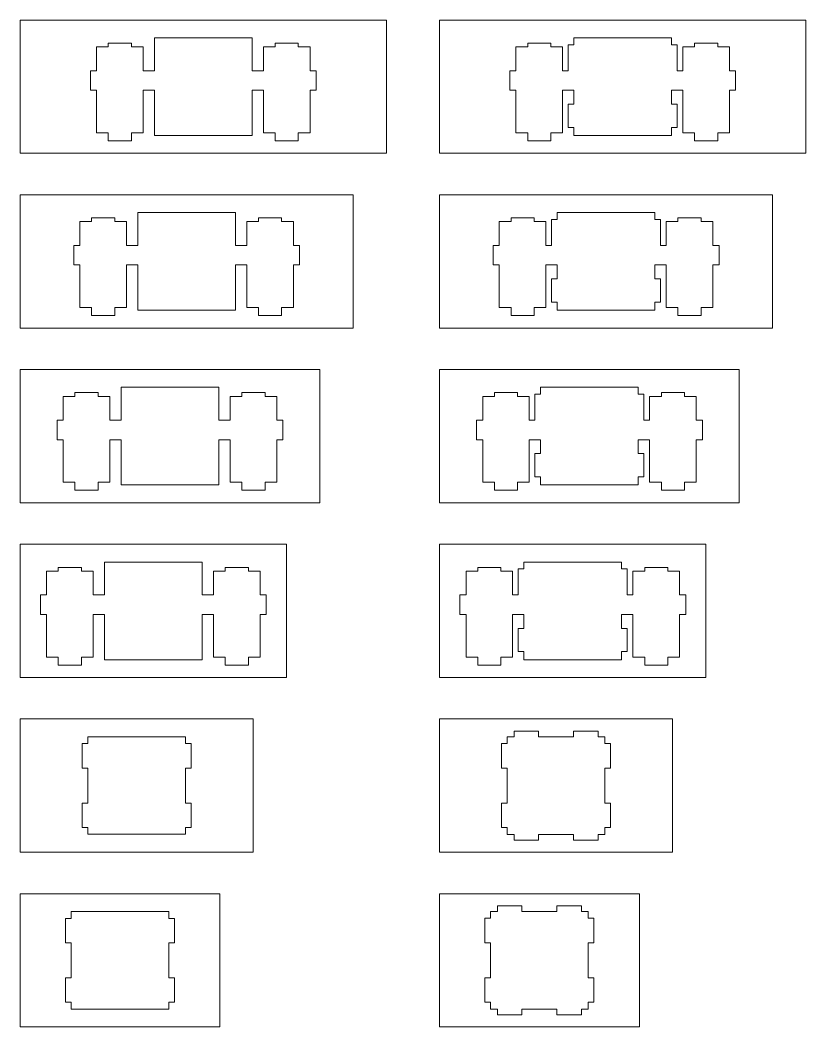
# Model space of a CAD drawing. Header units: millimetres. Extents: x -742 to 1487, y -1115 to 638.
# Drawn here: x 117.6 to 230, y -593.5 to -449.5 of the extents above; entities that cross this region are included whole.
import ezdxf

# ---------------------------------------------------------------- set-up
doc = ezdxf.new("R2010")
doc.units = ezdxf.units.MM
doc.layers.add('Layer 1', color=7, linetype='CONTINUOUS')

msp = doc.modelspace()

# ---------------------------------------------------------------- linework, layer by layer
at = {"layer": 'Layer 1', "color": 250, "lineweight": 9}
for points in [[(117.645, -449.455), (117.645, -449.455), (117.645, -468.505), (117.645, -468.505), (117.645, -468.505), (117.645, -468.505), (170.032, -468.505), (170.032, -468.505), (170.032, -468.505), (170.032, -468.505), (170.032, -449.455), (170.032, -449.455), (170.032, -449.455), (170.032, -449.455), (117.645, -449.455), (117.645, -449.455)], [(177.629, -449.455), (177.629, -449.455), (177.629, -468.505), (177.629, -468.505), (177.629, -468.505), (177.629, -468.505), (230.017, -468.505), (230.017, -468.505), (230.017, -468.505), (230.017, -468.505), (230.017, -449.455), (230.017, -449.455), (230.017, -449.455), (230.017, -449.455), (177.629, -449.455), (177.629, -449.455)], [(117.645, -474.445), (117.645, -474.445), (117.645, -493.495), (117.645, -493.495), (117.645, -493.495), (117.645, -493.495), (165.27, -493.495), (165.27, -493.495), (165.27, -493.495), (165.27, -493.495), (165.27, -474.445), (165.27, -474.445), (165.27, -474.445), (165.27, -474.445), (117.645, -474.445), (117.645, -474.445)], [(177.629, -474.445), (177.629, -474.445), (177.629, -493.495), (177.629, -493.495), (177.629, -493.495), (177.629, -493.495), (225.254, -493.495), (225.254, -493.495), (225.254, -493.495), (225.254, -493.495), (225.254, -474.445), (225.254, -474.445), (225.254, -474.445), (225.254, -474.445), (177.629, -474.445), (177.629, -474.445)], [(117.645, -518.485), (117.645, -518.485), (117.645, -499.435), (117.645, -499.435), (117.645, -499.435), (117.645, -499.435), (160.507, -499.435), (160.507, -499.435), (160.507, -499.435), (160.507, -499.435), (160.507, -518.485), (160.507, -518.485), (160.507, -518.485), (160.507, -518.485), (117.645, -518.485), (117.645, -518.485)], [(177.629, -518.485), (177.629, -518.485), (177.629, -499.435), (177.629, -499.435), (177.629, -499.435), (177.629, -499.435), (220.492, -499.435), (220.492, -499.435), (220.492, -499.435), (220.492, -499.435), (220.492, -518.485), (220.492, -518.485), (220.492, -518.485), (220.492, -518.485), (177.629, -518.485), (177.629, -518.485)], [(117.645, -524.426), (117.645, -524.426), (117.645, -543.476), (117.645, -543.476), (117.645, -543.476), (117.645, -543.476), (155.745, -543.476), (155.745, -543.476), (155.745, -543.476), (155.745, -543.476), (155.745, -524.426), (155.745, -524.426), (155.745, -524.426), (155.745, -524.426), (117.645, -524.426), (117.645, -524.426)], [(177.629, -524.426), (177.629, -524.426), (177.629, -543.476), (177.629, -543.476), (177.629, -543.476), (177.629, -543.476), (215.729, -543.476), (215.729, -543.476), (215.729, -543.476), (215.729, -543.476), (215.729, -524.426), (215.729, -524.426), (215.729, -524.426), (215.729, -524.426), (177.629, -524.426), (177.629, -524.426)], [(117.645, -568.466), (117.645, -568.466), (117.645, -549.416), (117.645, -549.416), (117.645, -549.416), (117.645, -549.416), (150.982, -549.416), (150.982, -549.416), (150.982, -549.416), (150.982, -549.416), (150.982, -568.466), (150.982, -568.466), (150.982, -568.466), (150.982, -568.466), (117.645, -568.466), (117.645, -568.466)], [(177.629, -568.466), (177.629, -568.466), (177.629, -549.416), (177.629, -549.416), (177.629, -549.416), (177.629, -549.416), (210.967, -549.416), (210.967, -549.416), (210.967, -549.416), (210.967, -549.416), (210.967, -568.466), (210.967, -568.466), (210.967, -568.466), (210.967, -568.466), (177.629, -568.466), (177.629, -568.466)], [(117.645, -593.457), (117.645, -593.457), (117.645, -574.407), (117.645, -574.407), (117.645, -574.407), (117.645, -574.407), (146.22, -574.407), (146.22, -574.407), (146.22, -574.407), (146.22, -574.407), (146.22, -593.457), (146.22, -593.457), (146.22, -593.457), (146.22, -593.457), (117.645, -593.457), (117.645, -593.457)], [(177.629, -593.457), (177.629, -593.457), (177.629, -574.407), (177.629, -574.407), (177.629, -574.407), (177.629, -574.407), (206.204, -574.407), (206.204, -574.407), (206.204, -574.407), (206.204, -574.407), (206.204, -593.457), (206.204, -593.457), (206.204, -593.457), (206.204, -593.457), (177.629, -593.457), (177.629, -593.457)]]:
    msp.add_open_spline(points, degree=3, knots=[0, 0, 0, 0, 0.2, 0.2, 0.2, 0.2, 0.4, 0.4, 0.4, 0.4, 0.6, 0.6, 0.6, 0.6, 1, 1, 1, 1], dxfattribs=at)
for points in [[(150.823, -451.995), (150.823, -451.995), (136.853, -451.995), (136.853, -451.995)], [(136.853, -451.995), (136.853, -451.995), (136.853, -456.694), (136.853, -456.694)], [(150.823, -456.694), (150.823, -456.694), (150.823, -451.995), (150.823, -451.995)], [(210.808, -451.995), (210.808, -451.995), (196.838, -451.995), (196.838, -451.995)], [(196.838, -451.995), (196.838, -451.995), (196.838, -452.975), (196.838, -452.975)], [(210.808, -452.975), (210.808, -452.975), (210.808, -451.995), (210.808, -451.995)], [(130.249, -453.29), (130.249, -453.29), (128.573, -453.29), (128.573, -453.29)], [(128.573, -453.29), (128.573, -453.29), (128.573, -456.694), (128.573, -456.694)], [(130.249, -452.757), (130.249, -452.757), (130.249, -453.29), (130.249, -453.29)], [(133.551, -452.757), (133.551, -452.757), (130.249, -452.757), (130.249, -452.757)], [(133.551, -453.29), (133.551, -453.29), (133.551, -452.757), (133.551, -452.757)], [(135.228, -453.29), (135.228, -453.29), (133.551, -453.29), (133.551, -453.29)], [(135.228, -453.29), (135.228, -453.29), (135.228, -453.29), (135.228, -453.29)], [(135.228, -456.694), (135.228, -456.694), (135.228, -453.29), (135.228, -453.29)], [(154.125, -453.29), (154.125, -453.29), (152.449, -453.29), (152.449, -453.29)], [(152.449, -453.29), (152.449, -453.29), (152.449, -456.694), (152.449, -456.694)], [(157.427, -452.757), (157.427, -452.757), (154.125, -452.757), (154.125, -452.757)], [(154.125, -452.757), (154.125, -452.757), (154.125, -453.29), (154.125, -453.29)], [(157.427, -453.29), (157.427, -453.29), (157.427, -452.757), (157.427, -452.757)], [(159.104, -453.29), (159.104, -453.29), (157.427, -453.29), (157.427, -453.29)], [(159.104, -456.694), (159.104, -456.694), (159.104, -453.29), (159.104, -453.29)], [(190.234, -453.29), (190.234, -453.29), (188.558, -453.29), (188.558, -453.29)], [(188.558, -453.29), (188.558, -453.29), (188.558, -456.694), (188.558, -456.694)], [(193.536, -452.757), (193.536, -452.757), (190.234, -452.757), (190.234, -452.757)], [(190.234, -452.757), (190.234, -452.757), (190.234, -453.29), (190.234, -453.29)], [(193.536, -453.29), (193.536, -453.29), (193.536, -452.757), (193.536, -452.757)], [(195.212, -453.29), (195.212, -453.29), (193.536, -453.29), (193.536, -453.29)], [(195.212, -453.29), (195.212, -453.29), (195.212, -453.29), (195.212, -453.29)], [(195.212, -456.694), (195.212, -456.694), (195.212, -453.29), (195.212, -453.29)], [(196.838, -452.975), (196.838, -452.975), (196.025, -452.975), (196.025, -452.975)], [(196.025, -452.975), (196.025, -452.975), (196.025, -456.694), (196.025, -456.694)], [(211.621, -452.975), (211.621, -452.975), (210.808, -452.975), (210.808, -452.975)], [(211.621, -456.694), (211.621, -456.694), (211.621, -452.975), (211.621, -452.975)], [(214.11, -453.29), (214.11, -453.29), (212.434, -453.29), (212.434, -453.29)], [(212.434, -453.29), (212.434, -453.29), (212.434, -456.694), (212.434, -456.694)], [(217.412, -452.757), (217.412, -452.757), (214.11, -452.757), (214.11, -452.757)], [(214.11, -452.757), (214.11, -452.757), (214.11, -453.29), (214.11, -453.29)], [(217.412, -453.29), (217.412, -453.29), (217.412, -452.757), (217.412, -452.757)], [(219.088, -453.29), (219.088, -453.29), (217.412, -453.29), (217.412, -453.29)], [(219.088, -456.694), (219.088, -456.694), (219.088, -453.29), (219.088, -453.29)], [(128.573, -456.694), (128.573, -456.694), (127.684, -456.694), (127.684, -456.694)], [(127.684, -456.694), (127.684, -456.694), (127.684, -459.488), (127.684, -459.488)], [(136.853, -456.694), (136.853, -456.694), (135.228, -456.694), (135.228, -456.694)], [(152.449, -456.694), (152.449, -456.694), (150.823, -456.694), (150.823, -456.694)], [(159.993, -456.694), (159.993, -456.694), (159.104, -456.694), (159.104, -456.694)], [(159.993, -459.488), (159.993, -459.488), (159.993, -456.694), (159.993, -456.694)], [(188.558, -456.694), (188.558, -456.694), (187.669, -456.694), (187.669, -456.694)], [(187.669, -456.694), (187.669, -456.694), (187.669, -459.488), (187.669, -459.488)], [(196.025, -456.694), (196.025, -456.694), (195.212, -456.694), (195.212, -456.694)], [(212.434, -456.694), (212.434, -456.694), (211.621, -456.694), (211.621, -456.694)], [(219.977, -456.694), (219.977, -456.694), (219.088, -456.694), (219.088, -456.694)], [(219.977, -459.488), (219.977, -459.488), (219.977, -456.694), (219.977, -456.694)], [(127.684, -459.488), (127.684, -459.488), (128.573, -459.488), (128.573, -459.488)], [(128.573, -459.488), (128.573, -459.488), (128.573, -465.584), (128.573, -465.584)], [(135.228, -465.584), (135.228, -465.584), (135.228, -459.488), (135.228, -459.488)], [(135.228, -459.488), (135.228, -459.488), (136.853, -459.488), (136.853, -459.488)], [(136.853, -459.488), (136.853, -459.488), (136.853, -465.965), (136.853, -465.965)], [(150.823, -465.965), (150.823, -465.965), (150.823, -459.488), (150.823, -459.488)], [(150.823, -459.488), (150.823, -459.488), (152.449, -459.488), (152.449, -459.488)], [(152.449, -459.488), (152.449, -459.488), (152.449, -465.584), (152.449, -465.584)], [(159.104, -465.584), (159.104, -465.584), (159.104, -459.488), (159.104, -459.488)], [(159.104, -459.488), (159.104, -459.488), (159.993, -459.488), (159.993, -459.488)], [(187.669, -459.488), (187.669, -459.488), (188.558, -459.488), (188.558, -459.488)], [(188.558, -459.488), (188.558, -459.488), (188.558, -465.584), (188.558, -465.584)], [(195.212, -465.584), (195.212, -465.584), (195.212, -459.488), (195.212, -459.488)], [(195.212, -459.488), (195.212, -459.488), (196.838, -459.488), (196.838, -459.488)], [(196.838, -459.488), (196.838, -459.488), (196.838, -461.484), (196.838, -461.484)], [(210.808, -461.484), (210.808, -461.484), (210.808, -459.488), (210.808, -459.488)], [(210.808, -459.488), (210.808, -459.488), (212.434, -459.488), (212.434, -459.488)], [(212.434, -459.488), (212.434, -459.488), (212.434, -465.584), (212.434, -465.584)], [(219.088, -465.584), (219.088, -465.584), (219.088, -459.488), (219.088, -459.488)], [(219.088, -459.488), (219.088, -459.488), (219.977, -459.488), (219.977, -459.488)], [(196.025, -461.484), (196.025, -461.484), (196.025, -464.796), (196.025, -464.796)], [(196.838, -461.484), (196.838, -461.484), (196.025, -461.484), (196.025, -461.484)], [(211.621, -461.484), (211.621, -461.484), (210.808, -461.484), (210.808, -461.484)], [(211.621, -464.796), (211.621, -464.796), (211.621, -461.484), (211.621, -461.484)], [(196.025, -464.796), (196.025, -464.796), (196.838, -464.796), (196.838, -464.796)], [(196.838, -465.965), (196.838, -465.965), (196.838, -464.796), (196.838, -464.796)], [(210.808, -465.965), (210.808, -465.965), (210.808, -464.796), (210.808, -464.796)], [(210.808, -464.796), (210.808, -464.796), (211.621, -464.796), (211.621, -464.796)], [(128.573, -465.584), (128.573, -465.584), (130.249, -465.584), (130.249, -465.584)], [(130.249, -465.584), (130.249, -465.584), (130.249, -466.727), (130.249, -466.727)], [(133.551, -466.727), (133.551, -466.727), (133.551, -465.584), (133.551, -465.584)], [(133.551, -465.584), (133.551, -465.584), (135.228, -465.584), (135.228, -465.584)], [(136.853, -465.965), (136.853, -465.965), (150.823, -465.965), (150.823, -465.965)], [(152.449, -465.584), (152.449, -465.584), (154.125, -465.584), (154.125, -465.584)], [(152.449, -465.584), (152.449, -465.584), (152.449, -465.584), (152.449, -465.584)], [(154.125, -465.584), (154.125, -465.584), (154.125, -466.727), (154.125, -466.727)], [(157.427, -466.727), (157.427, -466.727), (157.427, -465.584), (157.427, -465.584)], [(157.427, -465.584), (157.427, -465.584), (159.104, -465.584), (159.104, -465.584)], [(188.558, -465.584), (188.558, -465.584), (190.234, -465.584), (190.234, -465.584)], [(190.234, -465.584), (190.234, -465.584), (190.234, -466.727), (190.234, -466.727)], [(193.536, -466.727), (193.536, -466.727), (193.536, -465.584), (193.536, -465.584)], [(193.536, -465.584), (193.536, -465.584), (195.212, -465.584), (195.212, -465.584)], [(196.838, -465.965), (196.838, -465.965), (210.808, -465.965), (210.808, -465.965)], [(212.434, -465.584), (212.434, -465.584), (214.11, -465.584), (214.11, -465.584)], [(212.434, -465.584), (212.434, -465.584), (212.434, -465.584), (212.434, -465.584)], [(214.11, -465.584), (214.11, -465.584), (214.11, -466.727), (214.11, -466.727)], [(217.412, -466.727), (217.412, -466.727), (217.412, -465.584), (217.412, -465.584)], [(217.412, -465.584), (217.412, -465.584), (219.088, -465.584), (219.088, -465.584)], [(130.249, -466.727), (130.249, -466.727), (133.551, -466.727), (133.551, -466.727)], [(154.125, -466.727), (154.125, -466.727), (157.427, -466.727), (157.427, -466.727)], [(190.234, -466.727), (190.234, -466.727), (193.536, -466.727), (193.536, -466.727)], [(214.11, -466.727), (214.11, -466.727), (217.412, -466.727), (217.412, -466.727)], [(127.868, -477.747), (127.868, -477.747), (127.868, -478.28), (127.868, -478.28)], [(131.17, -477.747), (131.17, -477.747), (127.868, -477.747), (127.868, -477.747)], [(131.17, -478.28), (131.17, -478.28), (131.17, -477.747), (131.17, -477.747)], [(148.442, -476.985), (148.442, -476.985), (134.472, -476.985), (134.472, -476.985)], [(134.472, -476.985), (134.472, -476.985), (134.472, -481.684), (134.472, -481.684)], [(148.442, -481.684), (148.442, -481.684), (148.442, -476.985), (148.442, -476.985)], [(155.046, -477.747), (155.046, -477.747), (151.744, -477.747), (151.744, -477.747)], [(151.744, -477.747), (151.744, -477.747), (151.744, -478.28), (151.744, -478.28)], [(155.046, -478.28), (155.046, -478.28), (155.046, -477.747), (155.046, -477.747)], [(191.155, -477.747), (191.155, -477.747), (187.853, -477.747), (187.853, -477.747)], [(187.853, -477.747), (187.853, -477.747), (187.853, -478.28), (187.853, -478.28)], [(191.155, -478.28), (191.155, -478.28), (191.155, -477.747), (191.155, -477.747)], [(194.457, -477.965), (194.457, -477.965), (193.644, -477.965), (193.644, -477.965)], [(193.644, -477.965), (193.644, -477.965), (193.644, -481.684), (193.644, -481.684)], [(208.427, -476.985), (208.427, -476.985), (194.457, -476.985), (194.457, -476.985)], [(194.457, -476.985), (194.457, -476.985), (194.457, -477.965), (194.457, -477.965)], [(208.427, -477.965), (208.427, -477.965), (208.427, -476.985), (208.427, -476.985)], [(209.239, -477.965), (209.239, -477.965), (208.427, -477.965), (208.427, -477.965)], [(209.239, -481.684), (209.239, -481.684), (209.239, -477.965), (209.239, -477.965)], [(215.031, -477.747), (215.031, -477.747), (211.729, -477.747), (211.729, -477.747)], [(211.729, -477.747), (211.729, -477.747), (211.729, -478.28), (211.729, -478.28)], [(215.031, -478.28), (215.031, -478.28), (215.031, -477.747), (215.031, -477.747)], [(127.868, -478.28), (127.868, -478.28), (126.192, -478.28), (126.192, -478.28)], [(126.192, -478.28), (126.192, -478.28), (126.192, -481.684), (126.192, -481.684)], [(132.846, -478.28), (132.846, -478.28), (131.17, -478.28), (131.17, -478.28)], [(132.846, -478.28), (132.846, -478.28), (132.846, -478.28), (132.846, -478.28)], [(132.846, -481.684), (132.846, -481.684), (132.846, -478.28), (132.846, -478.28)], [(151.744, -478.28), (151.744, -478.28), (150.068, -478.28), (150.068, -478.28)], [(150.068, -478.28), (150.068, -478.28), (150.068, -481.684), (150.068, -481.684)], [(156.722, -478.28), (156.722, -478.28), (155.046, -478.28), (155.046, -478.28)], [(156.722, -481.684), (156.722, -481.684), (156.722, -478.28), (156.722, -478.28)], [(187.853, -478.28), (187.853, -478.28), (186.176, -478.28), (186.176, -478.28)], [(186.176, -478.28), (186.176, -478.28), (186.176, -481.684), (186.176, -481.684)], [(192.831, -478.28), (192.831, -478.28), (191.155, -478.28), (191.155, -478.28)], [(192.831, -478.28), (192.831, -478.28), (192.831, -478.28), (192.831, -478.28)], [(192.831, -481.684), (192.831, -481.684), (192.831, -478.28), (192.831, -478.28)], [(211.729, -478.28), (211.729, -478.28), (210.052, -478.28), (210.052, -478.28)], [(210.052, -478.28), (210.052, -478.28), (210.052, -481.684), (210.052, -481.684)], [(216.707, -478.28), (216.707, -478.28), (215.031, -478.28), (215.031, -478.28)], [(216.707, -481.684), (216.707, -481.684), (216.707, -478.28), (216.707, -478.28)], [(126.192, -481.684), (126.192, -481.684), (125.303, -481.684), (125.303, -481.684)], [(125.303, -481.684), (125.303, -481.684), (125.303, -484.478), (125.303, -484.478)], [(134.472, -481.684), (134.472, -481.684), (132.846, -481.684), (132.846, -481.684)], [(150.068, -481.684), (150.068, -481.684), (148.442, -481.684), (148.442, -481.684)], [(157.611, -481.684), (157.611, -481.684), (156.722, -481.684), (156.722, -481.684)], [(157.611, -484.478), (157.611, -484.478), (157.611, -481.684), (157.611, -481.684)], [(186.176, -481.684), (186.176, -481.684), (185.287, -481.684), (185.287, -481.684)], [(185.287, -481.684), (185.287, -481.684), (185.287, -484.478), (185.287, -484.478)], [(193.644, -481.684), (193.644, -481.684), (192.831, -481.684), (192.831, -481.684)], [(210.052, -481.684), (210.052, -481.684), (209.239, -481.684), (209.239, -481.684)], [(217.596, -481.684), (217.596, -481.684), (216.707, -481.684), (216.707, -481.684)], [(217.596, -484.478), (217.596, -484.478), (217.596, -481.684), (217.596, -481.684)], [(125.303, -484.478), (125.303, -484.478), (126.192, -484.478), (126.192, -484.478)], [(126.192, -484.478), (126.192, -484.478), (126.192, -490.574), (126.192, -490.574)], [(132.846, -490.574), (132.846, -490.574), (132.846, -484.478), (132.846, -484.478)], [(132.846, -484.478), (132.846, -484.478), (134.472, -484.478), (134.472, -484.478)], [(134.472, -484.478), (134.472, -484.478), (134.472, -490.955), (134.472, -490.955)], [(148.442, -490.955), (148.442, -490.955), (148.442, -484.478), (148.442, -484.478)], [(148.442, -484.478), (148.442, -484.478), (150.068, -484.478), (150.068, -484.478)], [(150.068, -484.478), (150.068, -484.478), (150.068, -490.574), (150.068, -490.574)], [(156.722, -490.574), (156.722, -490.574), (156.722, -484.478), (156.722, -484.478)], [(156.722, -484.478), (156.722, -484.478), (157.611, -484.478), (157.611, -484.478)], [(185.287, -484.478), (185.287, -484.478), (186.176, -484.478), (186.176, -484.478)], [(186.176, -484.478), (186.176, -484.478), (186.176, -490.574), (186.176, -490.574)], [(192.831, -490.574), (192.831, -490.574), (192.831, -484.478), (192.831, -484.478)], [(192.831, -484.478), (192.831, -484.478), (194.457, -484.478), (194.457, -484.478)], [(194.457, -484.478), (194.457, -484.478), (194.457, -486.474), (194.457, -486.474)], [(208.427, -486.474), (208.427, -486.474), (208.427, -484.478), (208.427, -484.478)], [(208.427, -484.478), (208.427, -484.478), (210.052, -484.478), (210.052, -484.478)], [(210.052, -484.478), (210.052, -484.478), (210.052, -490.574), (210.052, -490.574)], [(216.707, -490.574), (216.707, -490.574), (216.707, -484.478), (216.707, -484.478)], [(216.707, -484.478), (216.707, -484.478), (217.596, -484.478), (217.596, -484.478)], [(193.644, -486.474), (193.644, -486.474), (193.644, -489.787), (193.644, -489.787)], [(194.457, -486.474), (194.457, -486.474), (193.644, -486.474), (193.644, -486.474)], [(209.239, -486.474), (209.239, -486.474), (208.427, -486.474), (208.427, -486.474)], [(209.239, -489.787), (209.239, -489.787), (209.239, -486.474), (209.239, -486.474)], [(126.192, -490.574), (126.192, -490.574), (127.868, -490.574), (127.868, -490.574)], [(127.868, -490.574), (127.868, -490.574), (127.868, -491.717), (127.868, -491.717)], [(131.17, -491.717), (131.17, -491.717), (131.17, -490.574), (131.17, -490.574)], [(131.17, -490.574), (131.17, -490.574), (132.846, -490.574), (132.846, -490.574)], [(134.472, -490.955), (134.472, -490.955), (148.442, -490.955), (148.442, -490.955)], [(150.068, -490.574), (150.068, -490.574), (151.744, -490.574), (151.744, -490.574)], [(150.068, -490.574), (150.068, -490.574), (150.068, -490.574), (150.068, -490.574)], [(151.744, -490.574), (151.744, -490.574), (151.744, -491.717), (151.744, -491.717)], [(155.046, -491.717), (155.046, -491.717), (155.046, -490.574), (155.046, -490.574)], [(155.046, -490.574), (155.046, -490.574), (156.722, -490.574), (156.722, -490.574)], [(186.176, -490.574), (186.176, -490.574), (187.853, -490.574), (187.853, -490.574)], [(187.853, -490.574), (187.853, -490.574), (187.853, -491.717), (187.853, -491.717)], [(191.155, -491.717), (191.155, -491.717), (191.155, -490.574), (191.155, -490.574)], [(191.155, -490.574), (191.155, -490.574), (192.831, -490.574), (192.831, -490.574)], [(193.644, -489.787), (193.644, -489.787), (194.457, -489.787), (194.457, -489.787)], [(194.457, -490.955), (194.457, -490.955), (194.457, -489.787), (194.457, -489.787)], [(194.457, -490.955), (194.457, -490.955), (208.427, -490.955), (208.427, -490.955)], [(208.427, -490.955), (208.427, -490.955), (208.427, -489.787), (208.427, -489.787)], [(208.427, -489.787), (208.427, -489.787), (209.239, -489.787), (209.239, -489.787)], [(210.052, -490.574), (210.052, -490.574), (211.729, -490.574), (211.729, -490.574)], [(210.052, -490.574), (210.052, -490.574), (210.052, -490.574), (210.052, -490.574)], [(211.729, -490.574), (211.729, -490.574), (211.729, -491.717), (211.729, -491.717)], [(215.031, -491.717), (215.031, -491.717), (215.031, -490.574), (215.031, -490.574)], [(215.031, -490.574), (215.031, -490.574), (216.707, -490.574), (216.707, -490.574)], [(127.868, -491.717), (127.868, -491.717), (131.17, -491.717), (131.17, -491.717)], [(151.744, -491.717), (151.744, -491.717), (155.046, -491.717), (155.046, -491.717)], [(187.853, -491.717), (187.853, -491.717), (191.155, -491.717), (191.155, -491.717)], [(211.729, -491.717), (211.729, -491.717), (215.031, -491.717), (215.031, -491.717)], [(146.061, -501.975), (146.061, -501.975), (132.091, -501.975), (132.091, -501.975)], [(132.091, -501.975), (132.091, -501.975), (132.091, -506.674), (132.091, -506.674)], [(146.061, -506.674), (146.061, -506.674), (146.061, -501.975), (146.061, -501.975)], [(206.046, -501.975), (206.046, -501.975), (192.076, -501.975), (192.076, -501.975)], [(192.076, -501.975), (192.076, -501.975), (192.076, -502.955), (192.076, -502.955)], [(206.046, -502.955), (206.046, -502.955), (206.046, -501.975), (206.046, -501.975)], [(125.487, -503.27), (125.487, -503.27), (123.811, -503.27), (123.811, -503.27)], [(123.811, -503.27), (123.811, -503.27), (123.811, -506.674), (123.811, -506.674)], [(125.487, -502.737), (125.487, -502.737), (125.487, -503.27), (125.487, -503.27)], [(128.789, -502.737), (128.789, -502.737), (125.487, -502.737), (125.487, -502.737)], [(128.789, -503.27), (128.789, -503.27), (128.789, -502.737), (128.789, -502.737)], [(130.465, -503.27), (130.465, -503.27), (128.789, -503.27), (128.789, -503.27)], [(130.465, -503.27), (130.465, -503.27), (130.465, -503.27), (130.465, -503.27)], [(130.465, -506.674), (130.465, -506.674), (130.465, -503.27), (130.465, -503.27)], [(132.091, -502.955), (132.091, -502.955), (132.091, -502.955), (132.091, -502.955)], [(149.363, -503.27), (149.363, -503.27), (147.687, -503.27), (147.687, -503.27)], [(147.687, -503.27), (147.687, -503.27), (147.687, -506.674), (147.687, -506.674)], [(152.665, -502.737), (152.665, -502.737), (149.363, -502.737), (149.363, -502.737)], [(149.363, -502.737), (149.363, -502.737), (149.363, -503.27), (149.363, -503.27)], [(152.665, -503.27), (152.665, -503.27), (152.665, -502.737), (152.665, -502.737)], [(154.341, -503.27), (154.341, -503.27), (152.665, -503.27), (152.665, -503.27)], [(154.341, -506.674), (154.341, -506.674), (154.341, -503.27), (154.341, -503.27)], [(185.472, -503.27), (185.472, -503.27), (183.795, -503.27), (183.795, -503.27)], [(183.795, -503.27), (183.795, -503.27), (183.795, -506.674), (183.795, -506.674)], [(185.472, -502.737), (185.472, -502.737), (185.472, -503.27), (185.472, -503.27)], [(188.774, -502.737), (188.774, -502.737), (185.472, -502.737), (185.472, -502.737)], [(188.774, -503.27), (188.774, -503.27), (188.774, -502.737), (188.774, -502.737)], [(190.45, -503.27), (190.45, -503.27), (188.774, -503.27), (188.774, -503.27)], [(190.45, -503.27), (190.45, -503.27), (190.45, -503.27), (190.45, -503.27)], [(190.45, -506.674), (190.45, -506.674), (190.45, -503.27), (190.45, -503.27)], [(192.076, -502.955), (192.076, -502.955), (191.263, -502.955), (191.263, -502.955)], [(191.263, -502.955), (191.263, -502.955), (191.263, -506.674), (191.263, -506.674)], [(206.858, -502.955), (206.858, -502.955), (206.046, -502.955), (206.046, -502.955)], [(206.858, -506.674), (206.858, -506.674), (206.858, -502.955), (206.858, -502.955)], [(209.348, -503.27), (209.348, -503.27), (207.671, -503.27), (207.671, -503.27)], [(207.671, -503.27), (207.671, -503.27), (207.671, -506.674), (207.671, -506.674)], [(212.65, -502.737), (212.65, -502.737), (209.348, -502.737), (209.348, -502.737)], [(209.348, -502.737), (209.348, -502.737), (209.348, -503.27), (209.348, -503.27)], [(212.65, -503.27), (212.65, -503.27), (212.65, -502.737), (212.65, -502.737)], [(214.326, -503.27), (214.326, -503.27), (212.65, -503.27), (212.65, -503.27)], [(214.326, -506.674), (214.326, -506.674), (214.326, -503.27), (214.326, -503.27)], [(123.811, -506.674), (123.811, -506.674), (122.922, -506.674), (122.922, -506.674)], [(122.922, -506.674), (122.922, -506.674), (122.922, -509.468), (122.922, -509.468)], [(132.091, -506.674), (132.091, -506.674), (130.465, -506.674), (130.465, -506.674)], [(147.687, -506.674), (147.687, -506.674), (146.061, -506.674), (146.061, -506.674)], [(155.23, -506.674), (155.23, -506.674), (154.341, -506.674), (154.341, -506.674)], [(155.23, -509.468), (155.23, -509.468), (155.23, -506.674), (155.23, -506.674)], [(183.795, -506.674), (183.795, -506.674), (182.906, -506.674), (182.906, -506.674)], [(182.906, -506.674), (182.906, -506.674), (182.906, -509.468), (182.906, -509.468)], [(191.263, -506.674), (191.263, -506.674), (190.45, -506.674), (190.45, -506.674)], [(207.671, -506.674), (207.671, -506.674), (206.858, -506.674), (206.858, -506.674)], [(215.215, -506.674), (215.215, -506.674), (214.326, -506.674), (214.326, -506.674)], [(215.215, -509.468), (215.215, -509.468), (215.215, -506.674), (215.215, -506.674)], [(122.922, -509.468), (122.922, -509.468), (123.811, -509.468), (123.811, -509.468)], [(123.811, -509.468), (123.811, -509.468), (123.811, -515.564), (123.811, -515.564)], [(130.465, -515.564), (130.465, -515.564), (130.465, -509.468), (130.465, -509.468)], [(130.465, -509.468), (130.465, -509.468), (132.091, -509.468), (132.091, -509.468)], [(132.091, -509.468), (132.091, -509.468), (132.091, -515.945), (132.091, -515.945)], [(146.061, -515.945), (146.061, -515.945), (146.061, -509.468), (146.061, -509.468)], [(146.061, -509.468), (146.061, -509.468), (147.687, -509.468), (147.687, -509.468)], [(147.687, -509.468), (147.687, -509.468), (147.687, -515.564), (147.687, -515.564)], [(154.341, -515.564), (154.341, -515.564), (154.341, -509.468), (154.341, -509.468)], [(154.341, -509.468), (154.341, -509.468), (155.23, -509.468), (155.23, -509.468)], [(182.906, -509.468), (182.906, -509.468), (183.795, -509.468), (183.795, -509.468)], [(183.795, -509.468), (183.795, -509.468), (183.795, -515.564), (183.795, -515.564)], [(190.45, -515.564), (190.45, -515.564), (190.45, -509.468), (190.45, -509.468)], [(190.45, -509.468), (190.45, -509.468), (192.076, -509.468), (192.076, -509.468)], [(192.076, -509.468), (192.076, -509.468), (192.076, -511.464), (192.076, -511.464)], [(206.046, -511.464), (206.046, -511.464), (206.046, -509.468), (206.046, -509.468)], [(206.046, -509.468), (206.046, -509.468), (207.671, -509.468), (207.671, -509.468)], [(207.671, -509.468), (207.671, -509.468), (207.671, -515.564), (207.671, -515.564)], [(214.326, -515.564), (214.326, -515.564), (214.326, -509.468), (214.326, -509.468)], [(214.326, -509.468), (214.326, -509.468), (215.215, -509.468), (215.215, -509.468)], [(192.076, -511.464), (192.076, -511.464), (191.263, -511.464), (191.263, -511.464)], [(191.263, -511.464), (191.263, -511.464), (191.263, -514.777), (191.263, -514.777)], [(206.858, -511.464), (206.858, -511.464), (206.046, -511.464), (206.046, -511.464)], [(206.858, -514.777), (206.858, -514.777), (206.858, -511.464), (206.858, -511.464)], [(191.263, -514.777), (191.263, -514.777), (192.076, -514.777), (192.076, -514.777)], [(192.076, -515.945), (192.076, -515.945), (192.076, -514.777), (192.076, -514.777)], [(206.046, -515.945), (206.046, -515.945), (206.046, -514.777), (206.046, -514.777)], [(206.046, -514.777), (206.046, -514.777), (206.858, -514.777), (206.858, -514.777)], [(123.811, -515.564), (123.811, -515.564), (125.487, -515.564), (125.487, -515.564)], [(125.487, -515.564), (125.487, -515.564), (125.487, -516.707), (125.487, -516.707)], [(125.487, -516.707), (125.487, -516.707), (128.789, -516.707), (128.789, -516.707)], [(128.789, -516.707), (128.789, -516.707), (128.789, -515.564), (128.789, -515.564)], [(128.789, -515.564), (128.789, -515.564), (130.465, -515.564), (130.465, -515.564)], [(132.091, -515.945), (132.091, -515.945), (146.061, -515.945), (146.061, -515.945)], [(147.687, -515.564), (147.687, -515.564), (149.363, -515.564), (149.363, -515.564)], [(147.687, -515.564), (147.687, -515.564), (147.687, -515.564), (147.687, -515.564)], [(149.363, -515.564), (149.363, -515.564), (149.363, -516.707), (149.363, -516.707)], [(149.363, -516.707), (149.363, -516.707), (152.665, -516.707), (152.665, -516.707)], [(152.665, -516.707), (152.665, -516.707), (152.665, -515.564), (152.665, -515.564)], [(152.665, -515.564), (152.665, -515.564), (154.341, -515.564), (154.341, -515.564)], [(183.795, -515.564), (183.795, -515.564), (185.472, -515.564), (185.472, -515.564)], [(185.472, -515.564), (185.472, -515.564), (185.472, -516.707), (185.472, -516.707)], [(185.472, -516.707), (185.472, -516.707), (188.774, -516.707), (188.774, -516.707)], [(188.774, -516.707), (188.774, -516.707), (188.774, -515.564), (188.774, -515.564)], [(188.774, -515.564), (188.774, -515.564), (190.45, -515.564), (190.45, -515.564)], [(192.076, -515.945), (192.076, -515.945), (206.046, -515.945), (206.046, -515.945)], [(207.671, -515.564), (207.671, -515.564), (209.348, -515.564), (209.348, -515.564)], [(207.671, -515.564), (207.671, -515.564), (207.671, -515.564), (207.671, -515.564)], [(209.348, -515.564), (209.348, -515.564), (209.348, -516.707), (209.348, -516.707)], [(209.348, -516.707), (209.348, -516.707), (212.65, -516.707), (212.65, -516.707)], [(212.65, -516.707), (212.65, -516.707), (212.65, -515.564), (212.65, -515.564)], [(212.65, -515.564), (212.65, -515.564), (214.326, -515.564), (214.326, -515.564)], [(143.68, -526.966), (143.68, -526.966), (129.71, -526.966), (129.71, -526.966)], [(129.71, -526.966), (129.71, -526.966), (129.71, -531.665), (129.71, -531.665)], [(143.68, -531.665), (143.68, -531.665), (143.68, -526.966), (143.68, -526.966)], [(203.664, -526.966), (203.664, -526.966), (189.694, -526.966), (189.694, -526.966)], [(189.694, -526.966), (189.694, -526.966), (189.694, -527.946), (189.694, -527.946)], [(203.664, -527.946), (203.664, -527.946), (203.664, -526.966), (203.664, -526.966)], [(123.106, -528.261), (123.106, -528.261), (121.429, -528.261), (121.429, -528.261)], [(121.429, -528.261), (121.429, -528.261), (121.429, -531.665), (121.429, -531.665)], [(123.106, -527.728), (123.106, -527.728), (123.106, -528.261), (123.106, -528.261)], [(126.408, -527.728), (126.408, -527.728), (123.106, -527.728), (123.106, -527.728)], [(126.408, -528.261), (126.408, -528.261), (126.408, -527.728), (126.408, -527.728)], [(128.084, -528.261), (128.084, -528.261), (126.408, -528.261), (126.408, -528.261)], [(128.084, -528.261), (128.084, -528.261), (128.084, -528.261), (128.084, -528.261)], [(128.084, -531.665), (128.084, -531.665), (128.084, -528.261), (128.084, -528.261)], [(146.982, -528.261), (146.982, -528.261), (145.305, -528.261), (145.305, -528.261)], [(145.305, -528.261), (145.305, -528.261), (145.305, -531.665), (145.305, -531.665)], [(150.284, -527.728), (150.284, -527.728), (146.982, -527.728), (146.982, -527.728)], [(146.982, -527.728), (146.982, -527.728), (146.982, -528.261), (146.982, -528.261)], [(150.284, -528.261), (150.284, -528.261), (150.284, -527.728), (150.284, -527.728)], [(151.96, -528.261), (151.96, -528.261), (150.284, -528.261), (150.284, -528.261)], [(151.96, -531.665), (151.96, -531.665), (151.96, -528.261), (151.96, -528.261)], [(183.09, -528.261), (183.09, -528.261), (181.414, -528.261), (181.414, -528.261)], [(181.414, -528.261), (181.414, -528.261), (181.414, -531.665), (181.414, -531.665)], [(186.392, -527.728), (186.392, -527.728), (183.09, -527.728), (183.09, -527.728)], [(183.09, -527.728), (183.09, -527.728), (183.09, -528.261), (183.09, -528.261)], [(186.392, -528.261), (186.392, -528.261), (186.392, -527.728), (186.392, -527.728)], [(188.069, -528.261), (188.069, -528.261), (186.392, -528.261), (186.392, -528.261)], [(188.069, -528.261), (188.069, -528.261), (188.069, -528.261), (188.069, -528.261)], [(188.069, -531.665), (188.069, -531.665), (188.069, -528.261), (188.069, -528.261)], [(189.694, -527.946), (189.694, -527.946), (188.881, -527.946), (188.881, -527.946)], [(188.881, -527.946), (188.881, -527.946), (188.881, -531.665), (188.881, -531.665)], [(204.477, -527.946), (204.477, -527.946), (203.664, -527.946), (203.664, -527.946)], [(204.477, -531.665), (204.477, -531.665), (204.477, -527.946), (204.477, -527.946)], [(206.966, -528.261), (206.966, -528.261), (205.29, -528.261), (205.29, -528.261)], [(205.29, -528.261), (205.29, -528.261), (205.29, -531.665), (205.29, -531.665)], [(210.268, -527.728), (210.268, -527.728), (206.966, -527.728), (206.966, -527.728)], [(206.966, -527.728), (206.966, -527.728), (206.966, -528.261), (206.966, -528.261)], [(210.268, -528.261), (210.268, -528.261), (210.268, -527.728), (210.268, -527.728)], [(211.945, -528.261), (211.945, -528.261), (210.268, -528.261), (210.268, -528.261)], [(211.945, -531.665), (211.945, -531.665), (211.945, -528.261), (211.945, -528.261)], [(121.429, -531.665), (121.429, -531.665), (120.54, -531.665), (120.54, -531.665)], [(120.54, -531.665), (120.54, -531.665), (120.54, -534.459), (120.54, -534.459)], [(129.71, -531.665), (129.71, -531.665), (128.084, -531.665), (128.084, -531.665)], [(145.305, -531.665), (145.305, -531.665), (143.68, -531.665), (143.68, -531.665)], [(152.849, -531.665), (152.849, -531.665), (151.96, -531.665), (151.96, -531.665)], [(152.849, -534.459), (152.849, -534.459), (152.849, -531.665), (152.849, -531.665)], [(181.414, -531.665), (181.414, -531.665), (180.525, -531.665), (180.525, -531.665)], [(180.525, -531.665), (180.525, -531.665), (180.525, -534.459), (180.525, -534.459)], [(188.881, -531.665), (188.881, -531.665), (188.069, -531.665), (188.069, -531.665)], [(205.29, -531.665), (205.29, -531.665), (204.477, -531.665), (204.477, -531.665)], [(212.834, -531.665), (212.834, -531.665), (211.945, -531.665), (211.945, -531.665)], [(212.834, -534.459), (212.834, -534.459), (212.834, -531.665), (212.834, -531.665)], [(120.54, -534.459), (120.54, -534.459), (121.429, -534.459), (121.429, -534.459)], [(121.429, -534.459), (121.429, -534.459), (121.429, -540.555), (121.429, -540.555)], [(128.084, -540.555), (128.084, -540.555), (128.084, -534.459), (128.084, -534.459)], [(128.084, -534.459), (128.084, -534.459), (129.71, -534.459), (129.71, -534.459)], [(129.71, -534.459), (129.71, -534.459), (129.71, -540.936), (129.71, -540.936)], [(143.68, -540.936), (143.68, -540.936), (143.68, -534.459), (143.68, -534.459)], [(143.68, -534.459), (143.68, -534.459), (145.305, -534.459), (145.305, -534.459)], [(145.305, -534.459), (145.305, -534.459), (145.305, -540.555), (145.305, -540.555)], [(151.96, -540.555), (151.96, -540.555), (151.96, -534.459), (151.96, -534.459)], [(151.96, -534.459), (151.96, -534.459), (152.849, -534.459), (152.849, -534.459)], [(180.525, -534.459), (180.525, -534.459), (181.414, -534.459), (181.414, -534.459)], [(181.414, -534.459), (181.414, -534.459), (181.414, -540.555), (181.414, -540.555)], [(188.069, -540.555), (188.069, -540.555), (188.069, -534.459), (188.069, -534.459)], [(188.069, -534.459), (188.069, -534.459), (189.694, -534.459), (189.694, -534.459)], [(189.694, -534.459), (189.694, -534.459), (189.694, -536.455), (189.694, -536.455)], [(203.664, -536.455), (203.664, -536.455), (203.664, -534.459), (203.664, -534.459)], [(203.664, -534.459), (203.664, -534.459), (205.29, -534.459), (205.29, -534.459)], [(205.29, -534.459), (205.29, -534.459), (205.29, -540.555), (205.29, -540.555)], [(211.945, -540.555), (211.945, -540.555), (211.945, -534.459), (211.945, -534.459)], [(211.945, -534.459), (211.945, -534.459), (212.834, -534.459), (212.834, -534.459)], [(188.881, -536.455), (188.881, -536.455), (188.881, -539.768), (188.881, -539.768)], [(189.694, -536.455), (189.694, -536.455), (188.881, -536.455), (188.881, -536.455)], [(204.477, -536.455), (204.477, -536.455), (203.664, -536.455), (203.664, -536.455)], [(204.477, -539.768), (204.477, -539.768), (204.477, -536.455), (204.477, -536.455)], [(188.881, -539.768), (188.881, -539.768), (189.694, -539.768), (189.694, -539.768)], [(189.694, -540.936), (189.694, -540.936), (189.694, -539.768), (189.694, -539.768)], [(203.664, -540.936), (203.664, -540.936), (203.664, -539.768), (203.664, -539.768)], [(203.664, -539.768), (203.664, -539.768), (204.477, -539.768), (204.477, -539.768)], [(121.429, -540.555), (121.429, -540.555), (123.106, -540.555), (123.106, -540.555)], [(123.106, -540.555), (123.106, -540.555), (123.106, -541.698), (123.106, -541.698)], [(126.408, -541.698), (126.408, -541.698), (126.408, -540.555), (126.408, -540.555)], [(126.408, -540.555), (126.408, -540.555), (128.084, -540.555), (128.084, -540.555)], [(129.71, -540.936), (129.71, -540.936), (143.68, -540.936), (143.68, -540.936)], [(145.305, -540.555), (145.305, -540.555), (146.982, -540.555), (146.982, -540.555)], [(145.305, -540.555), (145.305, -540.555), (145.305, -540.555), (145.305, -540.555)], [(146.982, -540.555), (146.982, -540.555), (146.982, -541.698), (146.982, -541.698)], [(150.284, -541.698), (150.284, -541.698), (150.284, -540.555), (150.284, -540.555)], [(150.284, -540.555), (150.284, -540.555), (151.96, -540.555), (151.96, -540.555)], [(181.414, -540.555), (181.414, -540.555), (183.09, -540.555), (183.09, -540.555)], [(183.09, -540.555), (183.09, -540.555), (183.09, -541.698), (183.09, -541.698)], [(186.392, -541.698), (186.392, -541.698), (186.392, -540.555), (186.392, -540.555)], [(186.392, -540.555), (186.392, -540.555), (188.069, -540.555), (188.069, -540.555)], [(189.694, -540.936), (189.694, -540.936), (203.664, -540.936), (203.664, -540.936)], [(205.29, -540.555), (205.29, -540.555), (206.966, -540.555), (206.966, -540.555)], [(205.29, -540.555), (205.29, -540.555), (205.29, -540.555), (205.29, -540.555)], [(206.966, -540.555), (206.966, -540.555), (206.966, -541.698), (206.966, -541.698)], [(210.268, -541.698), (210.268, -541.698), (210.268, -540.555), (210.268, -540.555)], [(210.268, -540.555), (210.268, -540.555), (211.945, -540.555), (211.945, -540.555)], [(123.106, -541.698), (123.106, -541.698), (126.408, -541.698), (126.408, -541.698)], [(146.982, -541.698), (146.982, -541.698), (150.284, -541.698), (150.284, -541.698)], [(183.09, -541.698), (183.09, -541.698), (186.392, -541.698), (186.392, -541.698)], [(206.966, -541.698), (206.966, -541.698), (210.268, -541.698), (210.268, -541.698)], [(188.294, -551.143), (188.294, -551.143), (191.794, -551.143), (191.794, -551.143)], [(188.294, -551.956), (188.294, -551.956), (188.294, -551.143), (188.294, -551.143)], [(191.794, -551.143), (191.794, -551.143), (191.794, -551.956), (191.794, -551.956)], [(196.803, -551.143), (196.803, -551.143), (200.303, -551.143), (200.303, -551.143)], [(196.803, -551.956), (196.803, -551.956), (196.803, -551.143), (196.803, -551.143)], [(200.303, -551.143), (200.303, -551.143), (200.303, -551.956), (200.303, -551.956)], [(126.529, -556.441), (126.529, -556.441), (126.529, -552.947), (126.529, -552.947)], [(126.529, -552.947), (126.529, -552.947), (127.341, -552.947), (127.341, -552.947)], [(127.341, -551.969), (127.341, -551.969), (141.286, -551.969), (141.286, -551.969)], [(127.341, -552.947), (127.341, -552.947), (127.341, -551.969), (127.341, -551.969)], [(141.286, -552.947), (141.286, -552.947), (141.286, -551.969), (141.286, -551.969)], [(142.097, -552.947), (142.097, -552.947), (141.286, -552.947), (141.286, -552.947)], [(142.097, -552.947), (142.097, -552.947), (142.097, -556.441), (142.097, -556.441)], [(186.5, -552.937), (186.5, -552.937), (187.313, -552.937), (187.313, -552.937)], [(186.5, -556.437), (186.5, -556.437), (186.5, -552.937), (186.5, -552.937)], [(187.313, -551.956), (187.313, -551.956), (188.294, -551.956), (188.294, -551.956)], [(187.313, -552.937), (187.313, -552.937), (187.313, -551.956), (187.313, -551.956)], [(191.794, -551.956), (191.794, -551.956), (196.803, -551.956), (196.803, -551.956)], [(200.303, -551.956), (200.303, -551.956), (201.283, -551.956), (201.283, -551.956)], [(201.283, -552.937), (201.283, -552.937), (201.283, -551.956), (201.283, -551.956)], [(202.096, -552.937), (202.096, -552.937), (201.283, -552.937), (201.283, -552.937)], [(202.096, -552.937), (202.096, -552.937), (202.096, -556.437), (202.096, -556.437)], [(127.341, -556.441), (127.341, -556.441), (126.529, -556.441), (126.529, -556.441)], [(127.341, -561.441), (127.341, -561.441), (127.341, -556.441), (127.341, -556.441)], [(141.286, -556.441), (141.286, -556.441), (141.286, -561.441), (141.286, -561.441)], [(141.286, -556.441), (141.286, -556.441), (142.097, -556.441), (142.097, -556.441)], [(187.313, -556.437), (187.313, -556.437), (186.5, -556.437), (186.5, -556.437)], [(187.313, -561.446), (187.313, -561.446), (187.313, -556.437), (187.313, -556.437)], [(201.283, -556.437), (201.283, -556.437), (201.283, -561.446), (201.283, -561.446)], [(201.283, -556.437), (201.283, -556.437), (202.096, -556.437), (202.096, -556.437)], [(126.529, -564.935), (126.529, -564.935), (126.529, -561.441), (126.529, -561.441)], [(126.529, -561.441), (126.529, -561.441), (127.341, -561.441), (127.341, -561.441)], [(142.097, -561.441), (142.097, -561.441), (141.286, -561.441), (141.286, -561.441)], [(142.097, -561.441), (142.097, -561.441), (142.097, -564.935), (142.097, -564.935)], [(186.5, -561.446), (186.5, -561.446), (187.313, -561.446), (187.313, -561.446)], [(186.5, -564.946), (186.5, -564.946), (186.5, -561.446), (186.5, -561.446)], [(202.096, -561.446), (202.096, -561.446), (201.283, -561.446), (201.283, -561.446)], [(202.096, -561.446), (202.096, -561.446), (202.096, -564.946), (202.096, -564.946)], [(127.341, -564.935), (127.341, -564.935), (126.529, -564.935), (126.529, -564.935)], [(127.341, -565.914), (127.341, -565.914), (127.341, -564.935), (127.341, -564.935)], [(141.286, -565.914), (141.286, -565.914), (127.341, -565.914), (127.341, -565.914)], [(141.286, -564.935), (141.286, -564.935), (142.097, -564.935), (142.097, -564.935)], [(141.286, -564.935), (141.286, -564.935), (141.286, -565.914), (141.286, -565.914)], [(187.313, -564.946), (187.313, -564.946), (186.5, -564.946), (186.5, -564.946)], [(187.313, -565.926), (187.313, -565.926), (187.313, -564.946), (187.313, -564.946)], [(188.294, -565.926), (188.294, -565.926), (187.313, -565.926), (187.313, -565.926)], [(188.294, -566.739), (188.294, -566.739), (188.294, -565.926), (188.294, -565.926)], [(191.794, -565.926), (191.794, -565.926), (191.794, -566.739), (191.794, -566.739)], [(196.803, -565.926), (196.803, -565.926), (191.794, -565.926), (191.794, -565.926)], [(196.803, -566.739), (196.803, -566.739), (196.803, -565.926), (196.803, -565.926)], [(200.303, -565.926), (200.303, -565.926), (200.303, -566.739), (200.303, -566.739)], [(201.283, -565.926), (201.283, -565.926), (200.303, -565.926), (200.303, -565.926)], [(201.283, -564.946), (201.283, -564.946), (201.283, -565.926), (201.283, -565.926)], [(201.283, -564.946), (201.283, -564.946), (202.096, -564.946), (202.096, -564.946)], [(191.794, -566.739), (191.794, -566.739), (188.294, -566.739), (188.294, -566.739)], [(200.303, -566.739), (200.303, -566.739), (196.803, -566.739), (196.803, -566.739)], [(124.96, -576.96), (124.96, -576.96), (138.905, -576.96), (138.905, -576.96)], [(124.96, -577.938), (124.96, -577.938), (124.96, -576.96), (124.96, -576.96)], [(138.905, -577.938), (138.905, -577.938), (138.905, -576.96), (138.905, -576.96)], [(184.932, -576.947), (184.932, -576.947), (185.912, -576.947), (185.912, -576.947)], [(184.932, -577.928), (184.932, -577.928), (184.932, -576.947), (184.932, -576.947)], [(185.912, -576.134), (185.912, -576.134), (189.412, -576.134), (189.412, -576.134)], [(185.912, -576.947), (185.912, -576.947), (185.912, -576.134), (185.912, -576.134)], [(189.412, -576.134), (189.412, -576.134), (189.412, -576.947), (189.412, -576.947)], [(189.412, -576.947), (189.412, -576.947), (194.421, -576.947), (194.421, -576.947)], [(194.421, -576.134), (194.421, -576.134), (197.921, -576.134), (197.921, -576.134)], [(194.421, -576.947), (194.421, -576.947), (194.421, -576.134), (194.421, -576.134)], [(197.921, -576.134), (197.921, -576.134), (197.921, -576.947), (197.921, -576.947)], [(197.921, -576.947), (197.921, -576.947), (198.902, -576.947), (198.902, -576.947)], [(198.902, -577.928), (198.902, -577.928), (198.902, -576.947), (198.902, -576.947)], [(124.148, -581.432), (124.148, -581.432), (124.148, -577.938), (124.148, -577.938)], [(124.148, -577.938), (124.148, -577.938), (124.96, -577.938), (124.96, -577.938)], [(139.716, -577.938), (139.716, -577.938), (138.905, -577.938), (138.905, -577.938)], [(139.716, -577.938), (139.716, -577.938), (139.716, -581.432), (139.716, -581.432)], [(184.119, -577.928), (184.119, -577.928), (184.932, -577.928), (184.932, -577.928)], [(184.119, -581.428), (184.119, -581.428), (184.119, -577.928), (184.119, -577.928)], [(199.715, -577.928), (199.715, -577.928), (198.902, -577.928), (198.902, -577.928)], [(199.715, -577.928), (199.715, -577.928), (199.715, -581.428), (199.715, -581.428)], [(124.96, -581.432), (124.96, -581.432), (124.148, -581.432), (124.148, -581.432)], [(124.96, -586.432), (124.96, -586.432), (124.96, -581.432), (124.96, -581.432)], [(138.905, -581.432), (138.905, -581.432), (138.905, -586.432), (138.905, -586.432)], [(138.905, -581.432), (138.905, -581.432), (139.716, -581.432), (139.716, -581.432)], [(184.932, -581.428), (184.932, -581.428), (184.119, -581.428), (184.119, -581.428)], [(184.932, -586.437), (184.932, -586.437), (184.932, -581.428), (184.932, -581.428)], [(198.902, -581.428), (198.902, -581.428), (198.902, -586.437), (198.902, -586.437)], [(198.902, -581.428), (198.902, -581.428), (199.715, -581.428), (199.715, -581.428)], [(124.148, -589.926), (124.148, -589.926), (124.148, -586.432), (124.148, -586.432)], [(124.148, -586.432), (124.148, -586.432), (124.96, -586.432), (124.96, -586.432)], [(139.716, -586.432), (139.716, -586.432), (138.905, -586.432), (138.905, -586.432)], [(139.716, -586.432), (139.716, -586.432), (139.716, -589.926), (139.716, -589.926)], [(184.119, -586.437), (184.119, -586.437), (184.932, -586.437), (184.932, -586.437)], [(184.119, -589.937), (184.119, -589.937), (184.119, -586.437), (184.119, -586.437)], [(199.715, -586.437), (199.715, -586.437), (198.902, -586.437), (198.902, -586.437)], [(199.715, -586.437), (199.715, -586.437), (199.715, -589.937), (199.715, -589.937)], [(124.96, -589.926), (124.96, -589.926), (124.148, -589.926), (124.148, -589.926)], [(124.96, -590.905), (124.96, -590.905), (124.96, -589.926), (124.96, -589.926)], [(138.905, -589.926), (138.905, -589.926), (139.716, -589.926), (139.716, -589.926)], [(138.905, -589.926), (138.905, -589.926), (138.905, -590.905), (138.905, -590.905)], [(184.932, -589.937), (184.932, -589.937), (184.119, -589.937), (184.119, -589.937)], [(184.932, -590.917), (184.932, -590.917), (184.932, -589.937), (184.932, -589.937)], [(198.902, -589.937), (198.902, -589.937), (198.902, -590.917), (198.902, -590.917)], [(198.902, -589.937), (198.902, -589.937), (199.715, -589.937), (199.715, -589.937)], [(138.905, -590.905), (138.905, -590.905), (124.96, -590.905), (124.96, -590.905)], [(185.912, -590.917), (185.912, -590.917), (184.932, -590.917), (184.932, -590.917)], [(185.912, -591.73), (185.912, -591.73), (185.912, -590.917), (185.912, -590.917)], [(189.412, -591.73), (189.412, -591.73), (185.912, -591.73), (185.912, -591.73)], [(189.412, -590.917), (189.412, -590.917), (189.412, -591.73), (189.412, -591.73)], [(194.421, -590.917), (194.421, -590.917), (189.412, -590.917), (189.412, -590.917)], [(194.421, -591.73), (194.421, -591.73), (194.421, -590.917), (194.421, -590.917)], [(197.921, -591.73), (197.921, -591.73), (194.421, -591.73), (194.421, -591.73)], [(197.921, -590.917), (197.921, -590.917), (197.921, -591.73), (197.921, -591.73)], [(198.902, -590.917), (198.902, -590.917), (197.921, -590.917), (197.921, -590.917)]]:
    msp.add_open_spline(points, degree=3, dxfattribs=at)

doc.saveas('drawing.dxf')
